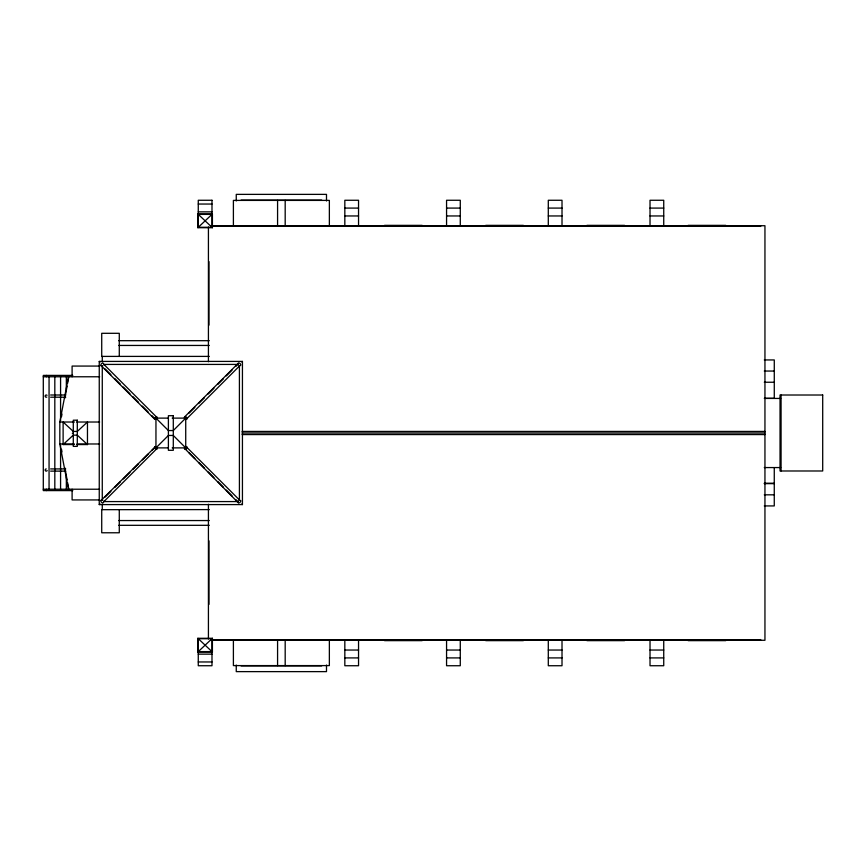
<?xml version="1.0" encoding="UTF-8"?>
<svg xmlns="http://www.w3.org/2000/svg" width="866" height="866" viewBox="0 0 866 866"><rect width="100%" height="100%" fill="white"/><g stroke="black" fill="none" stroke-linecap="round" stroke-linejoin="round"><path stroke-width="1.3" d="M157.341 417.856C155.848 413.591 153.26 422.532 155.956 418.116L157.341 417.856L103.649 364.164C103.714 361.663 99.796 363.98 101.106 365.593L154.798 419.285M238.031 501.836C238.204 505.084 242.935 500.353 239.676 500.191L185.995 446.499L185.725 447.884L184.339 448.144L238.247 502.735M61.508 416.708L61.995 414.045M64.907 398.068L67.104 386.084M67.58 383.421L68.804 376.775M68.468 489.225L59.83 443.977L59.83 422.023L68.468 376.775M101.106 500.407C99.796 502.02 103.714 504.337 103.649 501.836L157.341 448.144L155.956 447.884L155.696 446.499L101.106 500.407L101.658 500.169M154.798 446.715C153.477 448.328 157.406 450.645 157.341 448.144M184.566 416.957L184.339 417.856L185.725 418.116C187.218 422.294 187.641 415.171 184.566 416.957L238.247 363.265C239.86 361.945 242.177 365.874 239.676 365.809L185.995 419.501M238.247 363.265L238.031 364.164M102.004 500.191L102.275 499.931A1.645 1.645 0 0 1 102.697 499.985M105.132 497.062L110.859 491.336M114.669 487.526L120.396 481.799M123.264 478.941L129.943 472.262M132.801 469.394L138.528 463.678M142.338 459.857L148.064 454.13M151.886 450.32L155.696 446.499M189.113 413.082L194.839 407.356M198.65 403.545L204.376 397.819M208.197 393.998L213.924 388.282M217.734 384.461L223.46 378.734M226.318 375.876L232.045 370.15M235.866 366.34L237.771 364.424M99.254 504.586L242.437 504.586L242.437 361.414L99.254 361.414L99.254 504.586L99.969 503.871M168.134 447.884L155.956 447.884L168.394 435.457L173.297 435.457L185.725 447.884L172.193 447.884M172.193 418.116L185.725 418.116L173.297 430.543L168.394 430.543L155.956 418.116L168.134 418.116M241.841 361.999L242.437 361.414M197.849 227.704L212.408 213.978L212.408 227.704L197.849 227.704L197.849 213.978L212.408 213.978M197.849 652.022L212.408 638.296L212.408 652.022L197.849 652.022L197.849 638.296L212.408 638.296M63.121 444.561L73.285 435.154L77.301 435.154L87.466 444.561L87.466 422.023L77.301 431.43L73.285 431.43L63.121 422.023L63.121 444.561L73.946 444.561M185.995 446.499C188.485 446.445 186.179 450.363 184.566 449.043M241.051 200.133L321.697 200.133M198.271 204.04L211.986 204.04M344.83 208.089L358.546 208.089M446.564 208.089L460.279 208.089M548.297 208.089L562.012 208.089M650.02 208.089L663.735 208.089M198.271 211.856L211.986 211.856M198.271 214.389L211.986 214.389M344.83 215.959L358.546 215.959M446.564 215.959L460.279 215.959M548.297 215.959L562.012 215.959M650.02 215.959L663.735 215.959M384.493 225.366L422.175 225.366M485.707 225.366L523.389 225.366M586.91 225.366L624.602 225.366M688.124 225.366L725.805 225.366M211.12 225.723L764.949 225.723L764.949 640.277L211.12 640.277M211.986 225.918L760.565 225.918L760.565 226.481M211.986 226.307L760.565 226.307M118.729 340.684L209.28 340.684M118.729 345.447L209.28 345.447M209.312 356.402L101.723 356.402L101.723 333.302L119.281 333.302L119.281 356.402M764.299 359.942L774.28 359.942L774.28 398.317L764.299 398.317M103.617 364.424L238.074 364.424M99.644 366.069L72.105 366.069L72.105 376.775M764.299 371.049L774.28 371.049M72.798 375.4L43.3 375.4L43.3 490.6L72.798 490.6M43.3 376.775L99.644 376.775M764.299 382.242L774.28 382.242M50.639 395.004L65.74 395.004M50.639 397.202L65.74 397.202M764.949 398.436L780.667 398.436M59.83 422.023L74.422 422.023M76.652 422.023L99.622 422.023M242.112 431.43L764.949 431.43M242.112 433L764.949 433M72.322 433.292L73.285 433.292M242.112 434.57L764.949 434.57M59.83 443.977L74.422 443.977M77.074 443.977L99.622 443.977M76.652 444.561L87.466 444.561M764.299 467.564L780.667 467.564M50.639 468.928L65.74 468.928M50.639 471.126L65.74 471.126M764.299 483.228L774.269 483.228M764.299 483.639L774.269 483.639M43.3 489.225L99.644 489.225M764.299 494.822L774.269 494.822M99.644 499.931L72.105 499.931L72.105 489.225M103.617 501.576L238.074 501.576M764.299 505.928L774.269 505.928L774.269 467.564M209.312 509.598L101.723 509.673L101.723 532.774L119.281 532.774L119.281 509.673M118.729 520.553L209.28 520.553M118.729 525.316L209.28 525.316M211.986 639.693L760.565 639.693M211.986 640.082L760.565 640.082L760.565 639.519M384.493 640.634L422.175 640.634M485.707 640.634L523.389 640.634M586.91 640.634L624.602 640.634M688.124 640.634L725.805 640.634M344.83 650.041L358.546 650.041M446.564 650.041L460.279 650.041M548.297 650.041L562.012 650.041M650.02 650.041L663.735 650.041M198.271 651.611L211.986 651.611M198.271 654.144L211.986 654.144M344.83 657.911L358.546 657.911M446.564 657.911L460.279 657.911M548.297 657.911L562.012 657.911M650.02 657.911L663.735 657.911M198.271 661.96L211.986 661.96M241.051 665.867L321.697 665.867M101.658 365.831L101.106 365.593M197.849 213.978L212.408 227.704M197.849 638.296L212.408 652.022M99.254 361.414L99.969 362.129M241.841 504.001L242.437 504.586M102.004 365.809L102.275 366.069A1.645 1.645 0 0 0 102.697 366.015M105.132 368.938L110.859 374.664M114.669 378.474L120.396 384.201M123.264 387.059L129.943 393.738M132.801 396.606L138.528 402.322M142.338 406.143L148.064 411.87M151.886 415.68L155.696 419.501M189.113 452.918L194.839 458.644M198.65 462.455L204.376 468.181M208.197 472.002L213.924 477.718M217.734 481.539L223.46 487.266M226.318 490.124L232.045 495.85M235.866 499.66L237.771 501.576M61.508 449.292L61.995 451.955M64.907 467.932L67.104 479.916M67.58 482.579L68.804 489.225M781.067 395.015L781.067 470.985M663.735 226.08L663.735 200.263L650.02 200.263L650.02 226.08M663.735 639.92L663.735 665.737L650.02 665.737L650.02 639.92M562.012 226.08L562.012 200.263L548.297 200.263L548.297 226.08M562.012 639.92L562.012 665.737L548.297 665.737L548.297 639.92M460.279 226.08L460.279 200.263L446.564 200.263L446.564 226.08M460.279 639.92L460.279 665.737L446.564 665.737L446.564 639.92M358.546 226.08L358.546 200.263L344.83 200.263L344.83 226.08M358.546 639.92L358.546 665.737L344.83 665.737L344.83 639.92M329.361 225.939L329.361 200.403L233.398 200.403L233.398 225.939M329.361 640.061L329.361 665.597L233.398 665.597L233.398 640.061M326.493 200.955L326.493 194.374L236.256 194.374L236.256 200.955M326.493 665.045L326.493 671.626L236.256 671.626L236.256 665.045M285.185 200.403L285.185 225.939M285.185 640.061L285.185 665.597M277.575 200.403L277.575 225.939M277.575 640.061L277.575 665.597M239.417 365.777L239.417 500.223M208.966 261.608L208.966 325.151M208.966 540.849L208.966 604.392M208.425 227.065L208.425 361.739M208.425 504.261L208.425 638.935M185.725 418.116L185.725 447.884M155.956 418.116L155.956 447.884M102.275 356.402L102.275 361.782M102.275 365.777L102.275 500.223M102.275 504.218L102.275 509.598M66.336 376.775L66.336 388.823M66.336 477.177L66.336 489.225M60.577 376.775L60.577 420.952M60.577 445.048L60.577 489.225M54.818 376.775L54.818 489.225M49.059 376.775L49.059 489.225M46.363 375.4L46.363 376.775M46.363 489.225L46.363 490.6M47.197 470.574A1.093 1.093 0 0 1 45.303 470.574A1.093 1.093 0 0 1 46.244 468.928M46.796 397.05A1.093 1.093 0 0 1 45.346 396.725A1.093 1.093 0 0 1 45.541 395.264A1.093 1.093 0 0 1 47.024 395.329M103.92 364.424A1.645 1.645 0 0 1 103.866 364.857M239.417 366.069A1.645 1.645 0 0 1 238.594 365.853M103.866 501.143A1.645 1.645 0 0 1 103.92 501.576M238.594 500.147A1.645 1.645 0 0 1 239.417 499.931M211.986 200.263L198.271 200.263L198.271 227.282L211.986 227.282L211.986 200.263M822.7 395.015L780.039 395.015L780.039 470.985L822.7 470.985L822.7 395.015M173.297 415.702L168.394 415.702L168.394 450.298L173.297 450.298L173.297 415.702M77.301 420.205L73.285 420.205L73.285 446.38L77.301 446.38L77.301 420.205M211.986 638.718L198.271 638.718L198.271 665.737L211.986 665.737L211.986 638.718"/></g></svg>
